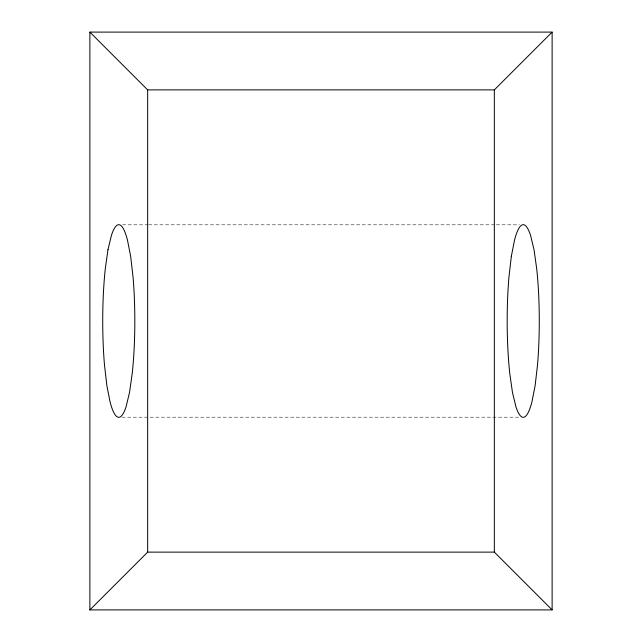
<?xml version="1.0" encoding="UTF-8"?>
<svg xmlns="http://www.w3.org/2000/svg" width="642" height="642" viewBox="0 0 642 642"><rect width="100%" height="100%" fill="white"/><g stroke="black" fill="none" stroke-linecap="round" stroke-linejoin="round"><path stroke-width="0.48" stroke-dasharray="3.21 2.41" d="M122.558 224.812L147.612 224.812M148.615 224.812L495.391 224.812M496.394 224.812L519.442 224.812M122.004 417.188L519.996 417.188"/><path stroke-width="0.96" d="M552.12 609.9L494.34 552.12L494.34 89.88L552.12 32.1L89.88 32.1L89.88 609.9L552.12 609.9L552.12 32.1M89.88 609.9L147.66 552.12L147.66 89.88L89.88 32.1M147.66 89.88L494.34 89.88M147.66 552.12L494.34 552.12M511.345 256.294L508.954 276.959A95.217 15.657 90 0 0 509.74 373.138L512.444 392.318L515.887 406.635A98.748 16.235 90 0 0 531.921 401.964L535.115 385.706L537.506 365.041A95.217 15.657 -90 0 0 536.72 268.862L534.016 249.682L530.573 235.365A98.748 16.235 90 0 0 514.539 240.036L511.345 256.294M107.984 249.682L105.28 268.854A95.217 15.657 90 0 0 104.494 365.049L106.885 385.706L110.079 401.964A98.748 16.235 -90 0 0 126.113 406.627L129.556 392.318L132.26 373.146A95.217 15.657 -90 0 0 133.046 276.951L130.655 256.294L127.461 240.036A98.748 16.235 -90 0 0 111.427 235.373L107.984 249.682"/></g></svg>
